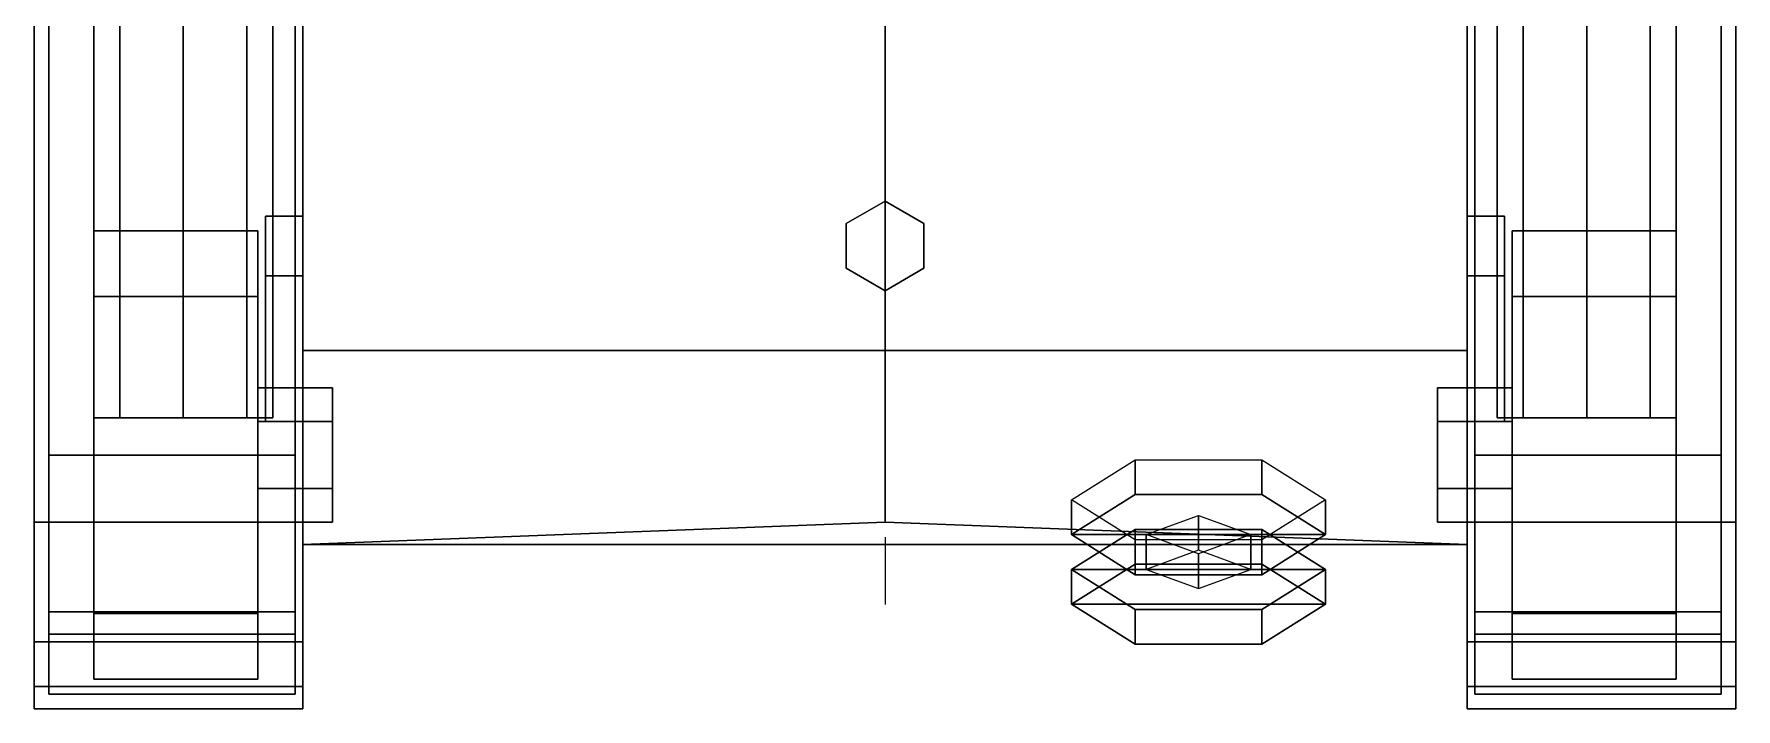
# Model space of a CAD drawing. Header units: millimetres. Extents: x -1.2 to 3, y -2.7 to 13.2.
# Drawn here: x -1.14 to 1.14, y -2.7 to -1.796 of the extents above; entities that cross this region are included whole.
import ezdxf

# ---------------------------------------------------------------- set-up
doc = ezdxf.new("R2010")
doc.units = ezdxf.units.MM
for name, color, linetype in [('mudguards', 6, 'Continuous'), ('tracks', 3, 'Continuous'), ('wheels', 2, 'Continuous')]:
    doc.layers.add(name, color=color, linetype=linetype)

msp = doc.modelspace()

# ---------------------------------------------------------------- linework, layer by layer
at = {"extrusion": (-1, 0, 0)}
msp.add_line((0, -2.47, 0.89), (0, -2.56, 1.12), dxfattribs=at)
for points in [[(-0.78, 1.92, 0.46), (-0.78, -2.22, 0.46), (-0.78, -2.48, 1.17), (-0.78, 2.11, 0.73)], [(-0.78, 2.11, 0.73), (-0.78, -2.48, 1.17), (-0.78, -0.49, 1.02), (-0.78, 0.82, 1.1)], [(0.78, -2.48, 1.17), (0.78, -2.22, 0.46), (0.78, 1.92, 0.46), (0.78, 2.11, 0.73)], [(0.78, -0.49, 1.02), (0.78, -2.48, 1.17), (0.78, 2.11, 0.73), (0.78, 0.82, 1.1)], [(-0.78, 1.57, 0.36), (-0.78, -1.65, 0.36), (-0.78, -2.22, 0.46), (-0.78, 1.92, 0.46)], [(0.78, -2.22, 0.46), (0.78, -1.65, 0.36), (0.78, 1.57, 0.36), (0.78, 1.92, 0.46)], [(-0.78, -2.48, 1.17), (-0.78, -2.48, 1.17), (-0.78, -0.64, 1.17), (-0.78, -0.49, 1.02)], [(0.78, -0.64, 1.17), (0.78, -2.48, 1.17), (0.78, -2.48, 1.17), (0.78, -0.49, 1.02)], [(-0.78, -2.22, 0.46), (-0.78, -1.65, 0.36), (0.78, -1.65, 0.36), (0.78, -2.22, 0.46)], [(-1.0249, -1.71, 1.1249), (-1.06, -1.71, 1.04), (-1.06, -2.31, 1.04), (-1.0249, -2.31, 1.1249)], [(-1.06, -1.71, 1.04), (-1.0249, -1.71, 0.9551), (-1.0249, -2.31, 0.9551), (-1.06, -2.31, 1.04)], [(-0.94, -1.71, 1.16), (-1.0249, -1.71, 1.1249), (-1.0249, -2.31, 1.1249), (-0.94, -2.31, 1.16)], [(-1.0249, -1.71, 0.9551), (-0.94, -1.71, 0.92), (-0.94, -2.31, 0.92), (-1.0249, -2.31, 0.9551)], [(-0.8551, -1.71, 1.1249), (-0.94, -1.71, 1.16), (-0.94, -2.31, 1.16), (-0.8551, -2.31, 1.1249)], [(-0.94, -1.71, 0.92), (-0.8551, -1.71, 0.9551), (-0.8551, -2.31, 0.9551), (-0.94, -2.31, 0.92)], [(-0.82, -1.71, 1.04), (-0.8551, -1.71, 1.1249), (-0.8551, -2.31, 1.1249), (-0.82, -2.31, 1.04)], [(-0.8551, -1.71, 0.9551), (-0.82, -1.71, 1.04), (-0.82, -2.31, 1.04), (-0.8551, -2.31, 0.9551)], [(-0.78, -1.73, 1.17), (-0.78, -2.48, 1.17), (0, -2.45, 1.26), (0, -1.73, 1.27)], [(0, -1.73, 1.27), (0, -2.45, 1.26), (0.78, -2.48, 1.17), (0.78, -1.73, 1.17)], [(0.8551, -1.71, 1.1249), (0.82, -1.71, 1.04), (0.82, -2.31, 1.04), (0.8551, -2.31, 1.1249)], [(0.82, -1.71, 1.04), (0.8551, -1.71, 0.9551), (0.8551, -2.31, 0.9551), (0.82, -2.31, 1.04)], [(0.94, -1.71, 1.16), (0.8551, -1.71, 1.1249), (0.8551, -2.31, 1.1249), (0.94, -2.31, 1.16)], [(0.8551, -1.71, 0.9551), (0.94, -1.71, 0.92), (0.94, -2.31, 0.92), (0.8551, -2.31, 0.9551)], [(1.0249, -1.71, 1.1249), (0.94, -1.71, 1.16), (0.94, -2.31, 1.16), (1.0249, -2.31, 1.1249)], [(0.94, -1.71, 0.92), (1.0249, -1.71, 0.9551), (1.0249, -2.31, 0.9551), (0.94, -2.31, 0.92)], [(1.06, -1.71, 1.04), (1.0249, -1.71, 1.1249), (1.0249, -2.31, 1.1249), (1.06, -2.31, 1.04)], [(1.0249, -1.71, 0.9551), (1.06, -1.71, 1.04), (1.06, -2.31, 1.04), (1.0249, -2.31, 0.9551)], [(0, -2.02, 1.266), (-0.052, -2.05, 1.25), (-0.052, -2.05, 1.29), (0, -2.02, 1.29)], [(-0.052, -2.05, 1.29), (-0.052, -2.11, 1.29), (0, -2.14, 1.29), (0, -2.02, 1.29)], [(0.052, -2.05, 1.25), (0, -2.02, 1.266), (0, -2.02, 1.29), (0.052, -2.05, 1.29)], [(0, -2.02, 1.29), (0, -2.14, 1.29), (0.052, -2.11, 1.29), (0.052, -2.05, 1.29)], [(-0.83, -2.04, 0.58), (-0.83, -2.27, 0.52), (-0.83, -2.315, 0.5979), (-0.83, -2.12, 0.69)], [(-0.78, -2.12, 0.69), (-0.78, -2.04, 0.58), (-0.83, -2.04, 0.58), (-0.83, -2.12, 0.69)], [(-0.78, -2.04, 0.58), (-0.78, -2.27, 0.52), (-0.83, -2.27, 0.52), (-0.83, -2.04, 0.58)], [(-0.78, -2.315, 0.5979), (-0.78, -2.27, 0.52), (-0.78, -2.04, 0.58), (-0.78, -2.12, 0.69)], [(-0.052, -2.05, 1.25), (-0.052, -2.11, 1.25), (-0.052, -2.11, 1.29), (-0.052, -2.05, 1.29)], [(0.052, -2.11, 1.25), (0.052, -2.05, 1.25), (0.052, -2.05, 1.29), (0.052, -2.11, 1.29)], [(0.83, -2.12, 0.69), (0.83, -2.04, 0.58), (0.78, -2.04, 0.58), (0.78, -2.12, 0.69)], [(0.78, -2.04, 0.58), (0.78, -2.27, 0.52), (0.78, -2.315, 0.5979), (0.78, -2.12, 0.69)], [(0.83, -2.04, 0.58), (0.83, -2.27, 0.52), (0.78, -2.27, 0.52), (0.78, -2.04, 0.58)], [(0.83, -2.315, 0.5979), (0.83, -2.27, 0.52), (0.83, -2.04, 0.58), (0.83, -2.12, 0.69)], [(-0.83, -2.12, 0.69), (-0.83, -2.315, 0.5979), (-0.78, -2.315, 0.5979), (-0.78, -2.12, 0.69)], [(-0.052, -2.11, 1.25), (0, -2.14, 1.2643), (0, -2.14, 1.29), (-0.052, -2.11, 1.29)], [(0, -2.14, 1.2643), (0.052, -2.11, 1.25), (0.052, -2.11, 1.29), (0, -2.14, 1.29)], [(0.78, -2.12, 0.69), (0.78, -2.315, 0.5979), (0.83, -2.315, 0.5979), (0.83, -2.12, 0.69)], [(-0.78, -2.48, 1.17), (-0.78, -2.22, 0.46), (0.78, -2.22, 0.46), (0.78, -2.48, 1.17)], [(-0.74, -2.315, 0.5979), (-0.74, -2.27, 0.52), (-0.84, -2.27, 0.52), (-0.84, -2.315, 0.5979)], [(-0.74, -2.27, 0.52), (-0.74, -2.315, 0.4421), (-0.84, -2.315, 0.4421), (-0.84, -2.27, 0.52)], [(-0.83, -2.315, 0.5979), (-0.83, -2.27, 0.52), (-0.78, -2.27, 0.52), (-0.78, -2.315, 0.5979)], [(-0.74, -2.315, 0.4421), (-0.74, -2.27, 0.52), (-0.74, -2.315, 0.5979), (-0.74, -2.405, 0.4421)], [(0.74, -2.315, 0.4421), (0.74, -2.405, 0.5979), (0.74, -2.315, 0.5979), (0.74, -2.27, 0.52)], [(0.74, -2.27, 0.52), (0.74, -2.315, 0.5979), (0.84, -2.315, 0.5979), (0.84, -2.27, 0.52)], [(0.74, -2.315, 0.4421), (0.74, -2.27, 0.52), (0.84, -2.27, 0.52), (0.84, -2.315, 0.4421)], [(0.78, -2.315, 0.5979), (0.78, -2.27, 0.52), (0.83, -2.27, 0.52), (0.83, -2.315, 0.5979)], [(-0.94, -2.31, 1.16), (-1.0249, -2.31, 1.1249), (-1.06, -2.31, 1.04), (-0.8551, -2.31, 1.1249)], [(-0.8551, -2.31, 1.1249), (-1.06, -2.31, 1.04), (-1.0249, -2.31, 0.9551), (-0.82, -2.31, 1.04)], [(-0.82, -2.31, 1.04), (-1.0249, -2.31, 0.9551), (-0.94, -2.31, 0.92), (-0.8551, -2.31, 0.9551)], [(-0.74, -2.405, 0.5979), (-0.74, -2.315, 0.5979), (-0.84, -2.315, 0.5979), (-0.84, -2.405, 0.5979)], [(-0.74, -2.315, 0.4421), (-0.74, -2.405, 0.4421), (-0.84, -2.405, 0.4421), (-0.84, -2.315, 0.4421)], [(-0.74, -2.405, 0.4421), (-0.74, -2.315, 0.5979), (-0.74, -2.405, 0.5979), (-0.74, -2.45, 0.52)], [(0.74, -2.405, 0.4421), (0.74, -2.45, 0.52), (0.74, -2.405, 0.5979), (0.74, -2.315, 0.4421)], [(0.74, -2.405, 0.4421), (0.74, -2.315, 0.4421), (0.84, -2.315, 0.4421), (0.84, -2.405, 0.4421)], [(0.74, -2.315, 0.5979), (0.74, -2.405, 0.5979), (0.84, -2.405, 0.5979), (0.84, -2.315, 0.5979)], [(1.0249, -2.31, 1.1249), (0.82, -2.31, 1.04), (0.8551, -2.31, 0.9551), (1.06, -2.31, 1.04)], [(0.94, -2.31, 1.16), (0.8551, -2.31, 1.1249), (0.82, -2.31, 1.04), (1.0249, -2.31, 1.1249)], [(1.06, -2.31, 1.04), (0.8551, -2.31, 0.9551), (0.94, -2.31, 0.92), (1.0249, -2.31, 0.9551)], [(-0.74, -2.45, 0.52), (-0.74, -2.405, 0.5979), (-0.84, -2.405, 0.5979), (-0.84, -2.45, 0.52)], [(-0.74, -2.405, 0.4421), (-0.74, -2.45, 0.52), (-0.84, -2.45, 0.52), (-0.84, -2.405, 0.4421)], [(0.74, -2.405, 0.5979), (0.74, -2.45, 0.52), (0.84, -2.45, 0.52), (0.84, -2.405, 0.5979)], [(0.74, -2.45, 0.52), (0.74, -2.405, 0.4421), (0.84, -2.405, 0.4421), (0.84, -2.45, 0.52)], [(0, -2.45, 1.26), (-0.78, -2.48, 1.17), (0.78, -2.48, 1.17), (0, -2.45, 1.26)]]:
    msp.add_3dface(points)
at = {"layer": 'mudguards'}
for points in [[(-1.14, 2, 1.12), (-1.14, -2.45, 0.85), (-1.14, -2.45, 0.88), (-1.14, 2, 1.17)], [(-1.14, 2, 1.17), (-1.14, -2.45, 0.88), (-0.78, -2.45, 0.88), (-0.78, 2, 1.17)], [(-0.78, 2, 1.12), (-0.78, -2.45, 0.85), (-1.14, -2.45, 0.85), (-1.14, 2, 1.12)], [(1.14, 2, 1.12), (1.14, -2.45, 0.85), (0.78, -2.45, 0.85), (0.78, 2, 1.12)], [(0.78, 2, 1.17), (0.78, -2.45, 0.88), (1.14, -2.45, 0.88), (1.14, 2, 1.17)], [(1.14, -2.45, 0.88), (1.14, -2.45, 0.85), (1.14, 2, 1.12), (1.14, 2, 1.17)], [(-0.78, -2.3647, 0.8552), (-0.78, -2.45, 0.85), (-0.78, -2.61, 0.79), (-0.78, -2.2859, 0.64)], [(-0.78, -2.2859, 0.64), (-0.78, -2.61, 0.79), (-0.78, -2.45, 0.85), (-0.78, -2.3647, 0.8552)], [(-0.78, -2.57, 0.64), (-0.78, -2.67, 0.75), (-0.78, -2.61, 0.79), (-0.78, -2.2859, 0.64)], [(-0.78, -2.2859, 0.64), (-0.78, -2.61, 0.79), (-0.78, -2.67, 0.75), (-0.78, -2.57, 0.64)], [(0.78, -2.3647, 0.8552), (0.78, -2.45, 0.85), (0.78, -2.61, 0.79), (0.78, -2.2859, 0.64)], [(0.78, -2.2859, 0.64), (0.78, -2.61, 0.79), (0.78, -2.45, 0.85), (0.78, -2.3647, 0.8552)], [(0.78, -2.57, 0.64), (0.78, -2.67, 0.75), (0.78, -2.61, 0.79), (0.78, -2.2859, 0.64)], [(0.78, -2.2859, 0.64), (0.78, -2.61, 0.79), (0.78, -2.67, 0.75), (0.78, -2.57, 0.64)], [(-1.14, -2.45, 0.85), (-1.14, -2.61, 0.79), (-1.14, -2.61, 0.83), (-1.14, -2.45, 0.88)], [(-1.14, -2.45, 0.88), (-1.14, -2.61, 0.83), (-0.78, -2.61, 0.83), (-0.78, -2.45, 0.88)], [(-0.78, -2.45, 0.85), (-0.78, -2.61, 0.79), (-1.14, -2.61, 0.79), (-1.14, -2.45, 0.85)], [(0.78, -2.45, 0.88), (0.78, -2.61, 0.83), (1.14, -2.61, 0.83), (1.14, -2.45, 0.88)], [(1.14, -2.45, 0.85), (1.14, -2.61, 0.79), (0.78, -2.61, 0.79), (0.78, -2.45, 0.85)], [(1.14, -2.61, 0.83), (1.14, -2.61, 0.79), (1.14, -2.45, 0.85), (1.14, -2.45, 0.88)], [(-1.14, -2.61, 0.79), (-1.14, -2.67, 0.75), (-1.14, -2.7, 0.78), (-1.14, -2.61, 0.83)], [(-1.14, -2.61, 0.83), (-1.14, -2.7, 0.78), (-0.78, -2.7, 0.78), (-0.78, -2.61, 0.83)], [(-0.78, -2.61, 0.79), (-0.78, -2.67, 0.75), (-1.14, -2.67, 0.75), (-1.14, -2.61, 0.79)], [(1.14, -2.61, 0.79), (1.14, -2.67, 0.75), (0.78, -2.67, 0.75), (0.78, -2.61, 0.79)], [(0.78, -2.61, 0.83), (0.78, -2.7, 0.78), (1.14, -2.7, 0.78), (1.14, -2.61, 0.83)], [(1.14, -2.7, 0.78), (1.14, -2.67, 0.75), (1.14, -2.61, 0.79), (1.14, -2.61, 0.83)], [(-1.14, -2.7, 0.78), (-1.14, -2.67, 0.75), (-0.78, -2.67, 0.75), (-0.78, -2.7, 0.78)], [(0.78, -2.7, 0.78), (0.78, -2.67, 0.75), (1.14, -2.67, 0.75), (1.14, -2.7, 0.78)]]:
    msp.add_3dface(points, dxfattribs=at)
at = {"layer": 'tracks'}
for points in [[(-1.12, -1.69, 0.02), (-1.12, -2.57, 0.27), (-0.79, -2.57, 0.27), (-0.79, -1.69, 0.02)], [(-0.79, -1.69, 0.02), (-0.79, -2.57, 0.27), (-1.12, -2.57, 0.27), (-1.12, -1.69, 0.02)], [(-0.79, -2.36, 0.84), (-0.79, -1.7, 0.87), (-1.12, -1.7, 0.87), (-1.12, -2.36, 0.84)], [(-1.12, -2.36, 0.84), (-1.12, -1.7, 0.87), (-0.79, -1.7, 0.87), (-0.79, -2.36, 0.84)], [(1.12, -1.69, 0.02), (1.12, -2.57, 0.27), (0.79, -2.57, 0.27), (0.79, -1.69, 0.02)], [(0.79, -1.69, 0.02), (0.79, -2.57, 0.27), (1.12, -2.57, 0.27), (1.12, -1.69, 0.02)], [(0.79, -2.36, 0.84), (0.79, -1.7, 0.87), (1.12, -1.7, 0.87), (1.12, -2.36, 0.84)], [(1.12, -2.36, 0.84), (1.12, -1.7, 0.87), (0.79, -1.7, 0.87), (0.79, -2.36, 0.84)], [(-1.12, -2.6, 0.74), (-1.12, -2.36, 0.84), (-0.79, -2.36, 0.84), (-0.79, -2.6, 0.74)], [(-0.79, -2.6, 0.74), (-0.79, -2.36, 0.84), (-1.12, -2.36, 0.84), (-1.12, -2.6, 0.74)], [(1.12, -2.6, 0.74), (1.12, -2.36, 0.84), (0.79, -2.36, 0.84), (0.79, -2.6, 0.74)], [(0.79, -2.6, 0.74), (0.79, -2.36, 0.84), (1.12, -2.36, 0.84), (1.12, -2.6, 0.74)], [(-1.12, -2.57, 0.27), (-1.12, -2.68, 0.48), (-0.79, -2.68, 0.48), (-0.79, -2.57, 0.27)], [(-0.79, -2.57, 0.27), (-0.79, -2.68, 0.48), (-1.12, -2.68, 0.48), (-1.12, -2.57, 0.27)], [(0.79, -2.57, 0.27), (0.79, -2.68, 0.48), (1.12, -2.68, 0.48), (1.12, -2.57, 0.27)], [(1.12, -2.57, 0.27), (1.12, -2.68, 0.48), (0.79, -2.68, 0.48), (0.79, -2.57, 0.27)], [(-1.12, -2.68, 0.53), (-1.12, -2.6, 0.74), (-0.79, -2.6, 0.74), (-0.79, -2.68, 0.53)], [(-0.79, -2.68, 0.53), (-0.79, -2.6, 0.74), (-1.12, -2.6, 0.74), (-1.12, -2.68, 0.53)], [(0.79, -2.68, 0.53), (0.79, -2.6, 0.74), (1.12, -2.6, 0.74), (1.12, -2.68, 0.53)], [(1.12, -2.68, 0.53), (1.12, -2.6, 0.74), (0.79, -2.6, 0.74), (0.79, -2.68, 0.53)], [(-0.79, -2.68, 0.48), (-0.79, -2.68, 0.53), (-1.12, -2.68, 0.53), (-1.12, -2.68, 0.48)], [(-1.12, -2.68, 0.48), (-1.12, -2.68, 0.53), (-0.79, -2.68, 0.53), (-0.79, -2.68, 0.48)], [(0.79, -2.68, 0.48), (0.79, -2.68, 0.53), (1.12, -2.68, 0.53), (1.12, -2.68, 0.48)], [(1.12, -2.68, 0.48), (1.12, -2.68, 0.53), (0.79, -2.68, 0.53), (0.79, -2.68, 0.48)]]:
    msp.add_3dface(points, dxfattribs=at)
at = {"layer": 'wheels'}
for points in [[(-0.84, -2.1479, 0.7321), (-0.84, -2.06, 0.52), (-1.06, -2.06, 0.52), (-1.06, -2.1479, 0.7321)], [(-0.84, -2.06, 0.52), (-0.84, -2.1479, 0.3079), (-1.06, -2.1479, 0.3079), (-1.06, -2.06, 0.52)], [(-1.06, -2.36, 0.82), (-1.06, -2.1479, 0.7321), (-1.06, -2.06, 0.52), (-1.06, -2.5721, 0.7321)], [(-1.06, -2.5721, 0.7321), (-1.06, -2.06, 0.52), (-1.06, -2.1479, 0.3079), (-1.06, -2.66, 0.52)], [(-0.84, -2.5721, 0.7321), (-0.84, -2.06, 0.52), (-0.84, -2.1479, 0.7321), (-0.84, -2.36, 0.82)], [(-0.84, -2.66, 0.52), (-0.84, -2.1479, 0.3079), (-0.84, -2.06, 0.52), (-0.84, -2.5721, 0.7321)], [(0.84, -2.5721, 0.7321), (0.84, -2.06, 0.52), (0.84, -2.1479, 0.3079), (0.84, -2.66, 0.52)], [(0.84, -2.36, 0.82), (0.84, -2.1479, 0.7321), (0.84, -2.06, 0.52), (0.84, -2.5721, 0.7321)], [(1.06, -2.1479, 0.7321), (1.06, -2.06, 0.52), (0.84, -2.06, 0.52), (0.84, -2.1479, 0.7321)], [(1.06, -2.06, 0.52), (1.06, -2.1479, 0.3079), (0.84, -2.1479, 0.3079), (0.84, -2.06, 0.52)], [(1.06, -2.66, 0.52), (1.06, -2.1479, 0.3079), (1.06, -2.06, 0.52), (1.06, -2.5721, 0.7321)], [(1.06, -2.5721, 0.7321), (1.06, -2.06, 0.52), (1.06, -2.1479, 0.7321), (1.06, -2.36, 0.82)], [(-0.84, -2.36, 0.82), (-0.84, -2.1479, 0.7321), (-1.06, -2.1479, 0.7321), (-1.06, -2.36, 0.82)], [(-0.84, -2.1479, 0.3079), (-0.84, -2.36, 0.22), (-1.06, -2.36, 0.22), (-1.06, -2.1479, 0.3079)], [(-1.06, -2.66, 0.52), (-1.06, -2.1479, 0.3079), (-1.06, -2.36, 0.22), (-1.06, -2.5721, 0.3079)], [(-0.84, -2.5721, 0.3079), (-0.84, -2.36, 0.22), (-0.84, -2.1479, 0.3079), (-0.84, -2.66, 0.52)], [(0.84, -2.66, 0.52), (0.84, -2.1479, 0.3079), (0.84, -2.36, 0.22), (0.84, -2.5721, 0.3079)], [(1.06, -2.1479, 0.3079), (1.06, -2.36, 0.22), (0.84, -2.36, 0.22), (0.84, -2.1479, 0.3079)], [(1.06, -2.36, 0.82), (1.06, -2.1479, 0.7321), (0.84, -2.1479, 0.7321), (0.84, -2.36, 0.82)], [(1.06, -2.5721, 0.3079), (1.06, -2.36, 0.22), (1.06, -2.1479, 0.3079), (1.06, -2.66, 0.52)], [(-0.84, -2.5721, 0.7321), (-0.84, -2.36, 0.82), (-1.06, -2.36, 0.82), (-1.06, -2.5721, 0.7321)], [(-0.84, -2.36, 0.22), (-0.84, -2.5721, 0.3079), (-1.06, -2.5721, 0.3079), (-1.06, -2.36, 0.22)], [(0.25, -2.42, 1.01), (0.335, -2.3664, 0.8729), (0.335, -2.4129, 0.8547), (0.25, -2.4666, 0.9918)], [(0.335, -2.3664, 0.8729), (0.505, -2.3664, 0.8729), (0.505, -2.4129, 0.8547), (0.335, -2.4129, 0.8547)], [(0.505, -2.3664, 0.8729), (0.59, -2.42, 1.01), (0.59, -2.4666, 0.9918), (0.505, -2.4129, 0.8547)], [(1.06, -2.36, 0.22), (1.06, -2.5721, 0.3079), (0.84, -2.5721, 0.3079), (0.84, -2.36, 0.22)], [(1.06, -2.5721, 0.7321), (1.06, -2.36, 0.82), (0.84, -2.36, 0.82), (0.84, -2.5721, 0.7321)], [(0.59, -2.4666, 0.9918), (0.25, -2.4666, 0.9918), (0.335, -2.4129, 0.8547), (0.505, -2.4129, 0.8547)], [(0.335, -2.4736, 1.1471), (0.25, -2.42, 1.01), (0.25, -2.4666, 0.9918), (0.335, -2.5202, 1.1289)], [(0.59, -2.42, 1.01), (0.505, -2.4736, 1.1471), (0.505, -2.5202, 1.1289), (0.59, -2.4666, 0.9918)], [(0.25, -2.5131, 0.9736), (0.335, -2.4595, 0.8365), (0.335, -2.506, 0.8182), (0.25, -2.5597, 0.9553)], [(0.505, -2.4595, 0.8365), (0.335, -2.4595, 0.8365), (0.25, -2.5131, 0.9736), (0.59, -2.5131, 0.9736)], [(0.335, -2.4595, 0.8365), (0.505, -2.4595, 0.8365), (0.505, -2.506, 0.8182), (0.335, -2.506, 0.8182)], [(0.35, -2.4666, 0.9918), (0.42, -2.4411, 0.9266), (0.42, -2.4876, 0.9084), (0.35, -2.5131, 0.9736)], [(0.42, -2.4411, 0.9266), (0.49, -2.4666, 0.9918), (0.49, -2.5131, 0.9736), (0.42, -2.4876, 0.9084)], [(0.505, -2.4595, 0.8365), (0.59, -2.5131, 0.9736), (0.59, -2.5597, 0.9553), (0.505, -2.506, 0.8182)], [(0.505, -2.5202, 1.1289), (0.335, -2.5202, 1.1289), (0.25, -2.4666, 0.9918), (0.59, -2.4666, 0.9918)], [(0.505, -2.4736, 1.1471), (0.335, -2.4736, 1.1471), (0.335, -2.5202, 1.1289), (0.505, -2.5202, 1.1289)], [(0.42, -2.4921, 1.057), (0.35, -2.4666, 0.9918), (0.35, -2.5131, 0.9736), (0.42, -2.5386, 1.0387)], [(0.49, -2.4666, 0.9918), (0.42, -2.4921, 1.057), (0.42, -2.5386, 1.0387), (0.49, -2.5131, 0.9736)], [(0.59, -2.5597, 0.9553), (0.25, -2.5597, 0.9553), (0.335, -2.506, 0.8182), (0.505, -2.506, 0.8182)], [(0.335, -2.5668, 1.1107), (0.25, -2.5131, 0.9736), (0.25, -2.5597, 0.9553), (0.335, -2.6133, 1.0924)], [(0.59, -2.5131, 0.9736), (0.25, -2.5131, 0.9736), (0.335, -2.5668, 1.1107), (0.505, -2.5668, 1.1107)], [(0.59, -2.5131, 0.9736), (0.505, -2.5668, 1.1107), (0.505, -2.6133, 1.0924), (0.59, -2.5597, 0.9553)], [(-0.84, -2.66, 0.52), (-0.84, -2.5721, 0.7321), (-1.06, -2.5721, 0.7321), (-1.06, -2.66, 0.52)], [(-0.84, -2.5721, 0.3079), (-0.84, -2.66, 0.52), (-1.06, -2.66, 0.52), (-1.06, -2.5721, 0.3079)], [(0.505, -2.6133, 1.0924), (0.335, -2.6133, 1.0924), (0.25, -2.5597, 0.9553), (0.59, -2.5597, 0.9553)], [(0.505, -2.5668, 1.1107), (0.335, -2.5668, 1.1107), (0.335, -2.6133, 1.0924), (0.505, -2.6133, 1.0924)], [(1.06, -2.66, 0.52), (1.06, -2.5721, 0.7321), (0.84, -2.5721, 0.7321), (0.84, -2.66, 0.52)], [(1.06, -2.5721, 0.3079), (1.06, -2.66, 0.52), (0.84, -2.66, 0.52), (0.84, -2.5721, 0.3079)]]:
    msp.add_3dface(points, dxfattribs=at)

doc.saveas('drawing.dxf')
